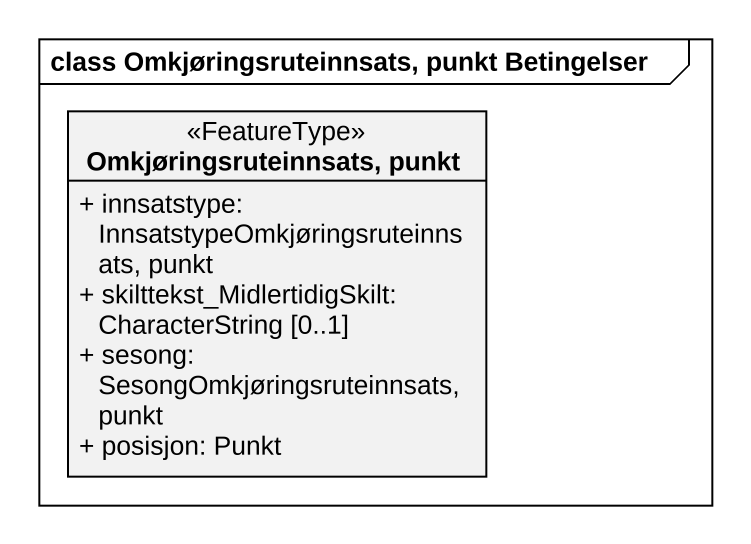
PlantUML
@startuml
mainframe class Omkjøringsruteinnsats, punkt Betingelser
hide circle
hide empty members
skinparam classAttributeIconSize 0
class "Omkjøringsruteinnsats, punkt" as Omkjøringsruteinnsats_punkt <<FeatureType>> {
  + innsatstype: InnsatstypeOmkjøringsruteinnsats, punkt
  + skilttekst_MidlertidigSkilt: CharacterString [0..1]
  + sesong: SesongOmkjøringsruteinnsats, punkt
  + posisjon: Punkt
}
@enduml
